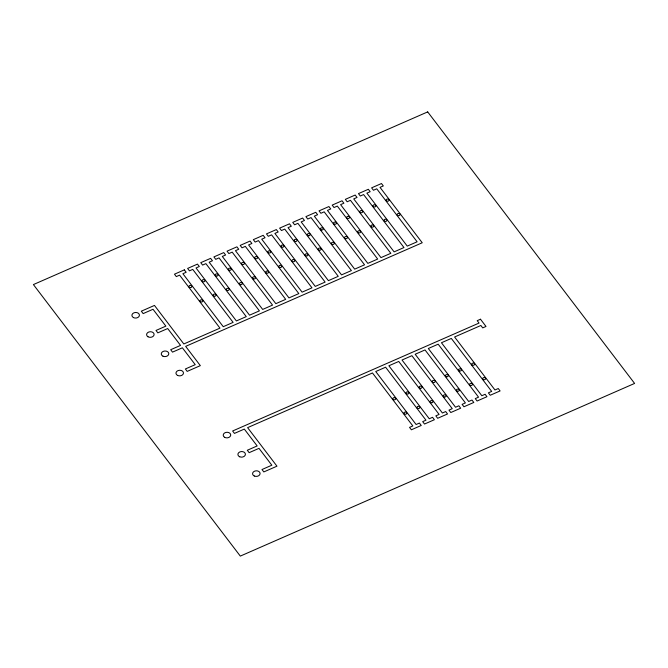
<?xml version="1.0" encoding="UTF-8"?>
<svg xmlns="http://www.w3.org/2000/svg" width="668" height="668" viewBox="0 0 668 668"><rect width="100%" height="100%" fill="white"/><g stroke="black" fill="none" stroke-linecap="round" stroke-linejoin="round"><path stroke-width="1" d="M427.687 111.898L33.4 284.576L240.313 556.102L634.6 383.424L427.687 111.898M184.335 269.864L174.473 274.181L176.31 276.594L179.6 275.149L219.972 328.13L183.825 343.962L154.467 305.426L141.324 311.188L143.161 313.593L153.014 309.276L165.864 326.134L156.003 330.451L157.84 332.856L167.693 328.539L180.544 345.398L170.682 349.715L172.519 352.128L182.381 347.811L195.223 364.661L185.37 368.978L187.199 371.391L200.342 365.638L185.662 346.366L422.234 242.76L380.025 187.374L383.315 185.938L381.478 183.525L371.617 187.842L373.454 190.255L376.744 188.81L417.116 241.791L407.255 246.108L366.882 193.127L370.172 191.691L368.335 189.286L358.474 193.603L360.311 196.008L363.601 194.572L403.973 247.552L394.112 251.869L353.739 198.889L357.029 197.444L355.192 195.039L345.331 199.356L347.168 201.761L350.458 200.325L390.83 253.306L380.969 257.623L340.596 204.642L343.886 203.206L342.049 200.792L332.188 205.109L334.025 207.523L337.315 206.078L377.687 259.059L367.826 263.376L327.454 210.395L330.743 208.959L328.906 206.554L319.045 210.871L320.882 213.276L324.172 211.839L364.544 264.82L354.683 269.137L314.311 216.156L317.601 214.712L315.764 212.307L305.902 216.624L307.739 219.029L311.029 217.593L351.401 270.573L341.54 274.89L301.168 221.91L304.458 220.473L302.621 218.06L292.759 222.377L294.596 224.79L297.886 223.346L338.259 276.327L328.397 280.644L288.025 227.663L291.315 226.227L289.478 223.822L279.616 228.139L281.453 230.544L284.743 229.107L325.116 282.088L315.254 286.405L274.882 233.424L278.172 231.98L276.335 229.575L266.474 233.892L268.311 236.297L271.6 234.86L311.973 287.841L302.111 292.158L261.739 239.177L265.029 237.741L263.192 235.328L253.331 239.645L255.168 242.058L258.458 240.614L298.83 293.594L288.968 297.911L248.596 244.931L251.886 243.494L250.049 241.081L240.188 245.398L242.025 247.811L245.315 246.375L285.687 299.356L275.826 303.673L235.453 250.692L238.743 249.248L236.906 246.843L227.045 251.16L228.882 253.564L232.172 252.128L272.544 305.109L262.683 309.426L222.31 256.445L225.6 255.009L223.763 252.596L213.902 256.913L215.739 259.326L219.029 257.881L259.401 310.862L249.54 315.179L209.167 262.198L212.457 260.762L210.62 258.349L200.759 262.666L202.596 265.079L205.886 263.643L246.258 316.624L236.397 320.941L196.025 267.96L199.314 266.515L197.477 264.111L187.616 268.427L189.453 270.832L192.743 269.396L233.115 322.377L223.254 326.694L182.882 273.713L186.172 272.277L184.335 269.864M480.501 319.221L477.219 320.665L479.048 323.07L232.623 430.994L234.46 433.398L244.313 429.081L257.163 445.94L247.302 450.257L249.139 452.67L259 448.353L271.843 465.212L261.99 469.529L263.818 471.934L276.961 466.18L247.603 427.645L372.46 372.961L412.832 425.942L409.542 427.386L411.379 429.791L421.241 425.474L419.404 423.069L416.114 424.506L375.742 371.525L385.603 367.208L425.975 420.189L422.685 421.625L424.522 424.038L434.384 419.721L432.547 417.308L429.257 418.752L388.885 365.772L398.746 361.455L439.118 414.436L435.828 415.872L437.665 418.285L447.527 413.968L445.69 411.555L442.4 412.991L402.027 360.01L411.889 355.693L452.261 408.674L448.971 410.119L450.808 412.523L460.67 408.206L458.832 405.802L455.543 407.238L415.17 354.257L425.032 349.94L465.404 402.921L462.114 404.357L463.951 406.77L473.812 402.453L471.975 400.04L468.685 401.485L428.313 348.504L438.175 344.187L478.547 397.168L475.257 398.604L477.094 401.017L486.955 396.7L485.118 394.287L481.828 395.723L441.456 342.742L451.317 338.425L491.69 391.406L488.4 392.851L490.237 395.256L500.098 390.939L498.261 388.534L494.971 389.97L454.599 336.989L480.885 325.475L482.722 327.888L486.003 326.452L480.501 319.221M457.004 391.072A1.486 1.102 -2.8 0 0 459.342 390.237A1.486 1.102 -2.8 0 0 457.263 389.168A1.486 1.102 -2.8 0 0 457.004 391.072M432.755 382.33A1.486 1.102 -2.8 0 0 435.169 381.637A1.486 1.102 -2.8 0 0 433.223 380.434A1.486 1.102 -2.8 0 0 432.755 382.33M294.546 241.257A1.486 1.102 -2.8 0 0 297.001 240.639A1.486 1.102 -2.8 0 0 295.122 239.378A1.486 1.102 -2.8 0 0 294.546 241.257M443.903 396.85A1.486 1.102 -2.8 0 0 446.207 395.957A1.486 1.102 -2.8 0 0 444.07 394.947A1.486 1.102 -2.8 0 0 443.903 396.85M483.398 379.616A1.486 1.102 -2.8 0 0 485.636 378.631A1.486 1.102 -2.8 0 0 483.432 377.704A1.486 1.102 -2.8 0 0 483.398 379.616M446.049 376.652A1.486 1.102 -2.8 0 0 448.337 375.733A1.486 1.102 -2.8 0 0 446.182 374.74A1.486 1.102 -2.8 0 0 446.049 376.652M358.39 232.823A1.486 1.102 -2.8 0 0 360.62 231.829A1.486 1.102 -2.8 0 0 358.407 230.911A1.486 1.102 -2.8 0 0 358.39 232.823M255.368 258.658A1.486 1.102 -2.8 0 0 257.614 257.673A1.486 1.102 -2.8 0 0 255.41 256.746A1.486 1.102 -2.8 0 0 255.368 258.658M419.846 388.2A1.486 1.102 -2.8 0 0 422.051 387.173A1.486 1.102 -2.8 0 0 419.813 386.288A1.486 1.102 -2.8 0 0 419.846 388.2M242.242 264.419A1.486 1.102 -2.8 0 0 244.471 263.417A1.486 1.102 -2.8 0 0 242.25 262.507A1.486 1.102 -2.8 0 0 242.242 264.419M305.827 255.844A1.486 1.102 -2.8 0 0 308.048 254.842A1.486 1.102 -2.8 0 0 305.827 253.932A1.486 1.102 -2.8 0 0 305.827 255.844M397.61 215.447A1.486 1.102 -2.8 0 0 400.023 214.745A1.486 1.102 -2.8 0 0 398.07 213.551A1.486 1.102 -2.8 0 0 397.61 215.447M371.408 227.003A1.486 1.102 -2.8 0 0 373.754 226.185A1.486 1.102 -2.8 0 0 371.692 225.099A1.486 1.102 -2.8 0 0 371.408 227.003M332.121 244.338A1.486 1.102 -2.8 0 0 334.334 243.319A1.486 1.102 -2.8 0 0 332.105 242.426A1.486 1.102 -2.8 0 0 332.121 244.338M321.149 229.901A1.486 1.102 -2.8 0 0 323.329 228.84A1.486 1.102 -2.8 0 0 321.058 227.997A1.486 1.102 -2.8 0 0 321.149 229.901M386.58 200.984A1.486 1.102 -2.8 0 0 389.01 200.316A1.486 1.102 -2.8 0 0 387.081 199.097A1.486 1.102 -2.8 0 0 386.58 200.984M334.017 224.014A1.486 1.102 -2.8 0 0 336.438 223.337A1.486 1.102 -2.8 0 0 334.509 222.127A1.486 1.102 -2.8 0 0 334.017 224.014M360.444 212.574A1.486 1.102 -2.8 0 0 362.749 211.698A1.486 1.102 -2.8 0 0 360.628 210.671A1.486 1.102 -2.8 0 0 360.444 212.574M384.467 221.2A1.486 1.102 -2.8 0 0 386.889 220.507A1.486 1.102 -2.8 0 0 384.927 219.313A1.486 1.102 -2.8 0 0 384.467 221.2M292.509 261.522A1.486 1.102 -2.8 0 0 294.897 260.754A1.486 1.102 -2.8 0 0 292.876 259.618A1.486 1.102 -2.8 0 0 292.509 261.522M279.525 267.35A1.486 1.102 -2.8 0 0 281.762 266.373A1.486 1.102 -2.8 0 0 279.558 265.438A1.486 1.102 -2.8 0 0 279.525 267.35M229.082 270.173A1.486 1.102 -2.8 0 0 231.328 269.187A1.486 1.102 -2.8 0 0 229.124 268.26A1.486 1.102 -2.8 0 0 229.082 270.173M268.511 252.905A1.486 1.102 -2.8 0 0 270.757 251.919A1.486 1.102 -2.8 0 0 268.553 250.993A1.486 1.102 -2.8 0 0 268.511 252.905M472.151 365.045A1.486 1.102 -2.8 0 0 474.597 364.394A1.486 1.102 -2.8 0 0 472.685 363.158A1.486 1.102 -2.8 0 0 472.151 365.045M202.621 281.587A1.486 1.102 -2.8 0 0 205.018 280.861A1.486 1.102 -2.8 0 0 203.039 279.692A1.486 1.102 -2.8 0 0 202.621 281.587M281.696 247.16A1.486 1.102 -2.8 0 0 283.9 246.133A1.486 1.102 -2.8 0 0 281.654 245.248A1.486 1.102 -2.8 0 0 281.696 247.16M470.255 385.369A1.486 1.102 -2.8 0 0 472.493 384.392A1.486 1.102 -2.8 0 0 470.289 383.457A1.486 1.102 -2.8 0 0 470.255 385.369M406.695 393.953A1.486 1.102 -2.8 0 0 408.908 392.943A1.486 1.102 -2.8 0 0 406.687 392.041A1.486 1.102 -2.8 0 0 406.695 393.953M430.818 402.637A1.486 1.102 -2.8 0 0 433.064 401.66A1.486 1.102 -2.8 0 0 430.868 400.725A1.486 1.102 -2.8 0 0 430.818 402.637M459.125 370.865A1.486 1.102 -2.8 0 0 461.471 370.047A1.486 1.102 -2.8 0 0 459.409 368.961A1.486 1.102 -2.8 0 0 459.125 370.865M417.508 408.307A1.486 1.102 -2.8 0 0 419.905 407.572A1.486 1.102 -2.8 0 0 417.909 406.411A1.486 1.102 -2.8 0 0 417.508 408.307M393.377 399.623A1.486 1.102 -2.8 0 0 395.757 398.863A1.486 1.102 -2.8 0 0 393.736 397.727A1.486 1.102 -2.8 0 0 393.377 399.623M404.549 414.152A1.486 1.102 -2.8 0 0 406.779 413.158A1.486 1.102 -2.8 0 0 404.566 412.239A1.486 1.102 -2.8 0 0 404.549 414.152M318.77 249.991A1.486 1.102 -2.8 0 0 321.174 249.273A1.486 1.102 -2.8 0 0 319.195 248.095A1.486 1.102 -2.8 0 0 318.77 249.991M307.864 235.604A1.486 1.102 -2.8 0 0 310.177 234.719A1.486 1.102 -2.8 0 0 308.057 233.691A1.486 1.102 -2.8 0 0 307.864 235.604M266.156 272.995A1.486 1.102 -2.8 0 0 268.594 272.327A1.486 1.102 -2.8 0 0 266.674 271.108A1.486 1.102 -2.8 0 0 266.156 272.995M226.753 290.271A1.486 1.102 -2.8 0 0 229.166 289.578A1.486 1.102 -2.8 0 0 227.22 288.384A1.486 1.102 -2.8 0 0 226.753 290.271M213.76 296.108A1.486 1.102 -2.8 0 0 216.048 295.198A1.486 1.102 -2.8 0 0 213.902 294.196A1.486 1.102 -2.8 0 0 213.76 296.108M189.553 287.39A1.486 1.102 -2.8 0 0 191.891 286.547A1.486 1.102 -2.8 0 0 189.804 285.478A1.486 1.102 -2.8 0 0 189.553 287.39M200.667 301.886A1.486 1.102 -2.8 0 0 202.905 300.909A1.486 1.102 -2.8 0 0 200.709 299.974A1.486 1.102 -2.8 0 0 200.667 301.886M253.055 278.773A1.486 1.102 -2.8 0 0 255.46 278.047A1.486 1.102 -2.8 0 0 253.473 276.878A1.486 1.102 -2.8 0 0 253.055 278.773M373.462 206.754A1.486 1.102 -2.8 0 0 375.875 206.053A1.486 1.102 -2.8 0 0 373.913 204.859A1.486 1.102 -2.8 0 0 373.462 206.754M347.402 218.378A1.486 1.102 -2.8 0 0 349.614 217.359A1.486 1.102 -2.8 0 0 347.377 216.465A1.486 1.102 -2.8 0 0 347.402 218.378M345.298 238.593A1.486 1.102 -2.8 0 0 347.477 237.541A1.486 1.102 -2.8 0 0 345.214 236.689A1.486 1.102 -2.8 0 0 345.298 238.593M239.929 284.535A1.486 1.102 -2.8 0 0 242.317 283.791A1.486 1.102 -2.8 0 0 240.321 282.639A1.486 1.102 -2.8 0 0 239.929 284.535M215.864 275.892A1.486 1.102 -2.8 0 0 218.177 275.007A1.486 1.102 -2.8 0 0 216.056 273.98A1.486 1.102 -2.8 0 0 215.864 275.892M147.979 336.764A3.766 2.806 -2.8 0 0 154.066 334.893A3.766 2.806 -2.8 0 0 148.997 331.946A3.766 2.806 -2.8 0 0 147.979 336.764M162.992 356.203A3.766 2.806 -2.8 0 0 168.795 353.848A3.766 2.806 -2.8 0 0 163.309 351.343A3.766 2.806 -2.8 0 0 162.992 356.203M177.563 375.416A3.766 2.806 -2.8 0 0 183.466 373.22A3.766 2.806 -2.8 0 0 178.114 370.565A3.766 2.806 -2.8 0 0 177.563 375.416M133.458 317.584A3.766 2.806 -2.8 0 0 139.412 315.48A3.766 2.806 -2.8 0 0 134.134 312.741A3.766 2.806 -2.8 0 0 133.458 317.584M224.531 437.264A3.766 2.806 -2.8 0 0 230.669 435.494A3.766 2.806 -2.8 0 0 225.701 432.463A3.766 2.806 -2.8 0 0 224.531 437.264M239.703 456.787A3.766 2.806 -2.8 0 0 245.415 454.315A3.766 2.806 -2.8 0 0 239.837 451.927A3.766 2.806 -2.8 0 0 239.703 456.787M254.308 476.017A3.766 2.806 -2.8 0 0 260.094 473.645A3.766 2.806 -2.8 0 0 254.591 471.157A3.766 2.806 -2.8 0 0 254.308 476.017"/></g></svg>
